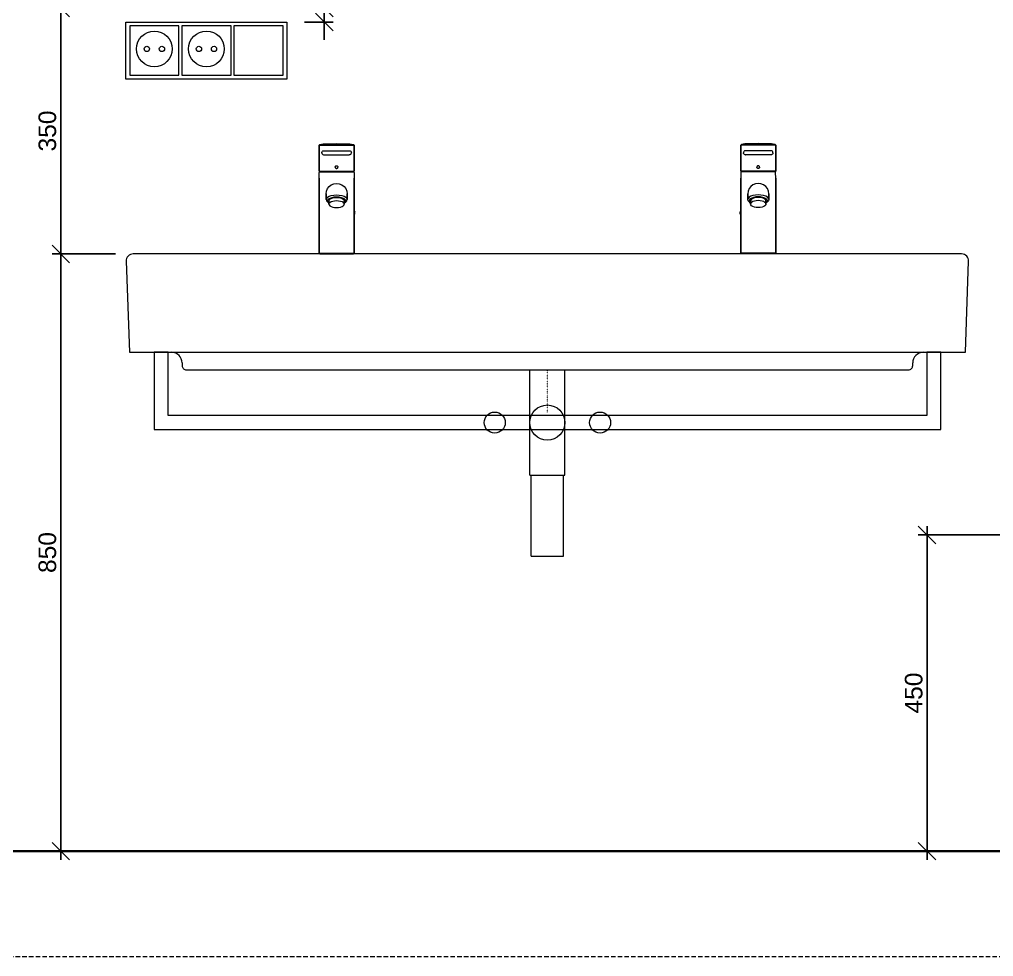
# Model space of a CAD drawing. Header units: millimetres. Extents: x 3767 to 22479, y 1034 to 12216.
# Drawn here: x 7979 to 9365, y 9114 to 10448 of the extents above; entities that cross this region are included whole.
import ezdxf

# ---------------------------------------------------------------- set-up
doc = ezdxf.new("R2010")
doc.units = ezdxf.units.MM
doc.linetypes.add('TEČKOVANÁX2', pattern=[0.5, 0, -0.5])
doc.linetypes.add('ČÁRKOVANÁ2', pattern=[9.525, 6.35, -3.175])
for name, color, linetype, lineweight in [('3', 7, 'ČÁRKOVANÁ2', 0), ('dim', 4, 'Continuous', 0), ('equipments', 137, 'Continuous', 13), ('sanitary', 4, 'Continuous', 13), ('section', 5, 'Continuous', 35), ('section2', 5, 'Continuous', 35), ('tile', 177, 'TEČKOVANÁX2', 0)]:
    doc.layers.add(name, color=color, linetype=linetype, lineweight=lineweight)
doc.styles.add('ARIAL', font='arial.ttf')
doc.dimstyles.new('25', dxfattribs={"dimtxt": 25, "dimasz": 25, "dimexe": 12.5, "dimexo": 25, "dimgap": 6.25, "dimtad": 1, "dimdec": 0, "dimdsep": 46, "dimlunit": 6, "dimtxsty": 'ARIAL', "dimblk": 'OBLIQUE', "dimcen": 25, "dimdle": 12.5, "dimclrd": 256, "dimclre": 256, "dimclrt": 2, "dimadec": 0, "dimazin": 0, "dimtfac": 1, "dimtdec": 0, "dimtmove": 0, "dimatfit": 1, "dimldrblk": 'DOTSMALL', "dimfxl": 1, "dimtvp": 1, "dimtolj": 1, "dimtzin": 0, "dimarcsym": 0})

# ---------------------------------------------------------------- blocks, each defined once
blk = doc.blocks.new('A$C0CBC4D60')
at = {"layer": 'equipments', "linetype": 'Continuous'}
blk.add_lwpolyline([(-595, -140), (595, -140), (599.6, -10.4, 0.425099), (589.6, 0), (-589.6, 0, 0.425099), (-599.6, -10.4)], format="xyb", close=True, dxfattribs=at)
blk.add_lwpolyline([(-520, -155), (-520, -159, 0.414214), (-514, -165), (514, -165, 0.414214), (520, -159), (520, -155)], format="xyb", dxfattribs=at)
for centre, radius in [((0, -240), 25), ((-75, -240), 15), ((75, -240), 15)]:
    blk.add_circle(centre, radius, dxfattribs=at)
for centre, start, end in [((-535, -155), 0, 90), ((535, -155), 90, 180)]:
    blk.add_arc(centre, 15, start, end, dxfattribs=at)
blk = doc.blocks.new('A$C12B516C9')
at = {"layer": 'equipments'}
for p, q in [((-25, -150), (-25, 0)), ((-25, -150), (-25, 0)), ((-25, 0), (25, 0)), ((25, -150), (25, 0)), ((-25, -150), (25, -150)), ((-23, -265), (-23, -150)), ((-23, -265), (-23, -150)), ((23, -265), (23, -150)), ((23, -265), (23, -168)), ((-23, -265), (-22.8, -265)), ((-22.8, -265), (-22.2, -265)), ((-22.2, -265), (-21.2, -265)), ((-21.2, -265), (-19.9, -265)), ((-19.9, -265), (-18.2, -265)), ((-18.2, -265), (-16.2, -265)), ((-16.2, -265), (-14, -265)), ((-14, -265), (-11.4, -265)), ((-11.4, -265), (-8.8, -265)), ((-8.8, -265), (-5.9, -265)), ((-5.9, -265), (-3, -265)), ((-3, -265), (0, -265)), ((0, -265), (3, -265)), ((3, -265), (5.9, -265)), ((5.9, -265), (8.8, -265)), ((8.8, -265), (11.4, -265)), ((11.4, -265), (14, -265)), ((14, -265), (16.2, -265)), ((16.2, -265), (18.2, -265)), ((18.2, -265), (19.9, -265)), ((19.9, -265), (21.2, -265)), ((21.2, -265), (22.2, -265)), ((22.2, -265), (22.8, -265)), ((22.8, -265), (23, -265))]:
    blk.add_line(p, q, dxfattribs=at)
blk = doc.blocks.new('_Oblique')
at = {"color": 0, "linetype": 'ByBlock', "lineweight": -2}
blk.add_line((-0.5, -0.5), (0.5, 0.5), dxfattribs=at)
blk = doc.blocks.new('*D269')
at = {"layer": 'Defpoints', "color": 0, "transparency": 16777216}
for p in [(8140.5, 10114.4), (8037.4, 9264.4), (8140.5, 9264.4)]:
    blk.add_point(p, dxfattribs=at)
at = {"layer": 'dim', "lineweight": -2, "transparency": 16777216}
for p, q in [((8037.4, 10126.9), (8037.4, 9251.9)), ((8115.5, 10114.4), (8024.9, 10114.4)), ((8115.5, 9264.4), (8024.9, 9264.4))]:
    blk.add_line(p, q, dxfattribs=at)
at = {"layer": 'dim', "lineweight": -2, "transparency": 16777216, "xscale": 25, "yscale": 25, "zscale": 25}
for p, rotation in [((8037.4, 10114.4), 90), ((8037.4, 9264.4), 270)]:
    blk.add_blockref('_Oblique', p, dxfattribs=dict(at, rotation=rotation))
at = {"layer": 'dim', "color": 2, "transparency": 16777216, "insert": (8018.4, 9689.4), "char_height": 25, "attachment_point": 5, "rotation": 90, "style": 'ARIAL'}
blk.add_mtext('\\A1;850', dxfattribs=at)
blk = doc.blocks.new('_DotSmall')
at = {"color": 0, "linetype": 'ByBlock', "const_width": 0.5}
blk.add_lwpolyline([(-0.0625, 0, 1), (0.0625, 0, 1)], format="xyb", close=True, dxfattribs=at)
blk = doc.blocks.new('*D270')
at = {"layer": 'Defpoints', "color": 0, "transparency": 16777216}
for p in [(8037.4, 10464.4), (8140.5, 10464.4), (8140.5, 10114.4)]:
    blk.add_point(p, dxfattribs=at)
at = {"layer": 'dim', "lineweight": -2, "transparency": 16777216}
for p, q in [((8037.4, 10101.9), (8037.4, 10476.9)), ((8115.5, 10464.4), (8024.9, 10464.4)), ((8115.5, 10114.4), (8024.9, 10114.4))]:
    blk.add_line(p, q, dxfattribs=at)
at = {"layer": 'dim', "lineweight": -2, "transparency": 16777216, "xscale": 25, "yscale": 25, "zscale": 25}
for p, rotation in [((8037.4, 10464.4), 90), ((8037.4, 10114.4), 270)]:
    blk.add_blockref('_Oblique', p, dxfattribs=dict(at, rotation=rotation))
at = {"layer": 'dim', "color": 2, "transparency": 16777216, "insert": (8018.4, 10289.4), "char_height": 25, "attachment_point": 5, "rotation": 90, "style": 'ARIAL'}
blk.add_mtext('\\A1;350', dxfattribs=at)
blk = doc.blocks.new('*D276')
at = {"layer": 'Defpoints', "color": 0, "transparency": 16777216}
for p in [(8359.3, 10464.4), (8412.5, 10464.4), (8359.3, 10444.4)]:
    blk.add_point(p, dxfattribs=at)
at = {"layer": 'dim', "lineweight": -2, "transparency": 16777216}
for p, q in [((8412.5, 10464.4), (8412.5, 10563)), ((8384.3, 10464.4), (8425, 10464.4)), ((8412.5, 10444.4), (8412.5, 10464.4)), ((8384.3, 10444.4), (8425, 10444.4)), ((8412.5, 10444.4), (8412.5, 10419.4))]:
    blk.add_line(p, q, dxfattribs=at)
at = {"layer": 'dim', "lineweight": -2, "transparency": 16777216, "xscale": 25, "yscale": 25, "zscale": 25}
for p, rotation in [((8412.5, 10464.4), 270), ((8412.5, 10444.4), 90)]:
    blk.add_blockref('_Oblique', p, dxfattribs=dict(at, rotation=rotation))
at = {"layer": 'dim', "color": 2, "transparency": 16777216, "insert": (8393.5, 10538.7), "char_height": 25, "attachment_point": 5, "rotation": 90, "style": 'ARIAL'}
blk.add_mtext('\\A1;20', dxfattribs=at)
blk = doc.blocks.new('*D283')
at = {"layer": 'Defpoints', "color": 0, "transparency": 16777216}
for p in [(9270.6, 9714.4), (9405.1, 9714.4), (9405.1, 9264.4)]:
    blk.add_point(p, dxfattribs=at)
at = {"layer": 'dim', "lineweight": -2, "transparency": 16777216}
for p, q in [((9270.6, 9251.9), (9270.6, 9726.9)), ((9380.1, 9714.4), (9258.1, 9714.4)), ((9380.1, 9264.4), (9258.1, 9264.4))]:
    blk.add_line(p, q, dxfattribs=at)
at = {"layer": 'dim', "lineweight": -2, "transparency": 16777216, "xscale": 25, "yscale": 25, "zscale": 25}
for p, rotation in [((9270.6, 9714.4), 90), ((9270.6, 9264.4), 270)]:
    blk.add_blockref('_Oblique', p, dxfattribs=dict(at, rotation=rotation))
at = {"layer": 'dim', "color": 2, "transparency": 16777216, "insert": (9251.6, 9489.4), "char_height": 25, "attachment_point": 5, "rotation": 90, "style": 'ARIAL'}
blk.add_mtext('\\A1;450', dxfattribs=at)

msp = doc.modelspace()

# ---------------------------------------------------------------- linework, layer by layer
at = {"layer": '3'}
msp.add_line((7030.1, 9114.4), (9405.1, 9114.4), dxfattribs=at)
at = {"layer": 'equipments'}
for p, q in [((8405, 10269.4), (8406, 10270.4)), ((8405, 10269.4), (8406, 10270.4)), ((8405, 10232.4), (8405, 10269.4)), ((8405, 10269.4), (8405.9, 10269.4)), ((8405, 10269.4), (8405.9, 10269.4)), ((8405, 10269.4), (8405, 10232.4)), ((8405.9, 10269.4), (8408.3, 10269.4)), ((8406, 10270.4), (8411, 10270.9)), ((8406, 10270.4), (8411, 10270.9)), ((8406, 10270.4), (8406.9, 10270.4)), ((8406.9, 10270.4), (8409.2, 10270.4)), ((8408.3, 10269.4), (8412.4, 10269.4)), ((8409.2, 10270.4), (8413.1, 10270.4)), ((8409.4, 10259.9), (8409.9, 10260.5)), ((8409.9, 10260.5), (8410.5, 10261)), ((8410.5, 10261), (8411.2, 10261.3)), ((8411, 10270.9), (8430, 10271.4)), ((8411, 10270.9), (8430, 10271.4)), ((8411.2, 10261.3), (8412, 10261.4)), ((8412, 10261.4), (8412.2, 10261.4)), ((8412.2, 10261.4), (8412.6, 10261.4)), ((8412.4, 10269.4), (8417.6, 10269.4)), ((8412.6, 10261.4), (8413.4, 10261.4)), ((8413.1, 10270.4), (8418, 10270.4)), ((8413.4, 10261.4), (8414.4, 10261.4)), ((8414.4, 10261.4), (8415.9, 10261.4)), ((8415.9, 10261.4), (8417.4, 10261.4)), ((8417.4, 10261.4), (8419.2, 10261.4)), ((8417.6, 10269.4), (8423.6, 10269.4)), ((8418, 10270.4), (8423.8, 10270.4)), ((8419.2, 10261.4), (8421.2, 10261.4)), ((8421.2, 10261.4), (8423.2, 10261.4)), ((8423.2, 10261.4), (8425.3, 10261.4)), ((8423.6, 10269.4), (8430, 10269.4)), ((8423.8, 10270.4), (8430, 10270.4)), ((8425.3, 10261.4), (8427.7, 10261.4)), ((8427.7, 10261.4), (8430, 10261.4)), ((8430, 10271.4), (8449, 10270.9)), ((8430, 10270.4), (8436.2, 10270.4)), ((8430, 10269.4), (8436.4, 10269.4)), ((8430, 10261.4), (8432.3, 10261.4)), ((8432.3, 10261.4), (8434.7, 10261.4)), ((8434.7, 10261.4), (8436.8, 10261.4)), ((8436.2, 10270.4), (8442, 10270.4)), ((8436.4, 10269.4), (8442.4, 10269.4)), ((8436.8, 10261.4), (8438.9, 10261.4)), ((8438.9, 10261.4), (8440.8, 10261.4)), ((8440.8, 10261.4), (8442.7, 10261.4)), ((8442, 10270.4), (8446.9, 10270.4)), ((8442.4, 10269.4), (8447.6, 10269.4)), ((8442.7, 10261.4), (8444.2, 10261.4)), ((8444.2, 10261.4), (8445.7, 10261.4)), ((8445.7, 10261.4), (8446.7, 10261.4)), ((8446.7, 10261.4), (8447.4, 10261.4)), ((8446.9, 10270.4), (8450.8, 10270.4)), ((8447.4, 10261.4), (8447.8, 10261.4)), ((8447.6, 10269.4), (8451.7, 10269.4)), ((8447.8, 10261.4), (8448, 10261.4)), ((8447.9, 10261.4), (8448, 10261.4)), ((8447.9, 10261.4), (8448.8, 10261.3)), ((8448.8, 10261.3), (8449.5, 10261)), ((8449, 10270.9), (8454, 10270.4)), ((8449.5, 10261), (8450.1, 10260.5)), ((8450.1, 10260.5), (8450.6, 10259.9)), ((8450.8, 10270.4), (8453.1, 10270.4)), ((8451.7, 10269.4), (8454.1, 10269.4)), ((8453.1, 10270.4), (8454, 10270.4)), ((8454, 10270.4), (8455, 10269.4)), ((8454.1, 10269.4), (8455, 10269.4)), ((8455, 10269.4), (8455, 10232.4)), ((8455, 10232.4), (8455, 10269.4)), ((9006.2, 10270.4), (9005.2, 10269.4)), ((9006.1, 10269.4), (9005.2, 10269.4)), ((9005.2, 10269.4), (9005.2, 10232.4)), ((9005.2, 10232.4), (9005.2, 10269.4)), ((9008.5, 10269.4), (9006.1, 10269.4)), ((9011.2, 10270.9), (9006.2, 10270.4)), ((9007.1, 10270.4), (9006.2, 10270.4)), ((9009.4, 10270.4), (9007.1, 10270.4)), ((9012.6, 10269.4), (9008.5, 10269.4)), ((9013.3, 10270.4), (9009.4, 10270.4)), ((9010.1, 10260.5), (9009.6, 10259.9)), ((9010.7, 10261), (9010.1, 10260.5)), ((9011.4, 10261.3), (9010.7, 10261)), ((9030.2, 10271.4), (9011.2, 10270.9)), ((9012.3, 10261.4), (9011.4, 10261.3)), ((9012.4, 10261.4), (9012.2, 10261.4)), ((9012.3, 10261.4), (9012.2, 10261.4)), ((9012.8, 10261.4), (9012.4, 10261.4)), ((9017.8, 10269.4), (9012.6, 10269.4)), ((9013.6, 10261.4), (9012.8, 10261.4)), ((9018.2, 10270.4), (9013.3, 10270.4)), ((9014.6, 10261.4), (9013.6, 10261.4)), ((9016, 10261.4), (9014.6, 10261.4)), ((9017.6, 10261.4), (9016, 10261.4)), ((9019.4, 10261.4), (9017.6, 10261.4)), ((9023.8, 10269.4), (9017.8, 10269.4)), ((9024, 10270.4), (9018.2, 10270.4)), ((9021.4, 10261.4), (9019.4, 10261.4)), ((9023.4, 10261.4), (9021.4, 10261.4)), ((9025.5, 10261.4), (9023.4, 10261.4)), ((9030.2, 10269.4), (9023.8, 10269.4)), ((9030.2, 10270.4), (9024, 10270.4)), ((9027.9, 10261.4), (9025.5, 10261.4)), ((9030.2, 10261.4), (9027.9, 10261.4)), ((9049.2, 10270.9), (9030.2, 10271.4)), ((9049.2, 10270.9), (9030.2, 10271.4)), ((9036.4, 10270.4), (9030.2, 10270.4)), ((9036.6, 10269.4), (9030.2, 10269.4)), ((9032.5, 10261.4), (9030.2, 10261.4)), ((9034.9, 10261.4), (9032.5, 10261.4)), ((9037, 10261.4), (9034.9, 10261.4)), ((9042.2, 10270.4), (9036.4, 10270.4)), ((9042.6, 10269.4), (9036.6, 10269.4)), ((9039.1, 10261.4), (9037, 10261.4)), ((9041, 10261.4), (9039.1, 10261.4)), ((9042.9, 10261.4), (9041, 10261.4)), ((9047.1, 10270.4), (9042.2, 10270.4)), ((9047.8, 10269.4), (9042.6, 10269.4)), ((9044.4, 10261.4), (9042.9, 10261.4)), ((9045.9, 10261.4), (9044.4, 10261.4)), ((9046.9, 10261.4), (9045.9, 10261.4)), ((9047.6, 10261.4), (9046.9, 10261.4)), ((9051, 10270.4), (9047.1, 10270.4)), ((9048, 10261.4), (9047.6, 10261.4)), ((9051.9, 10269.4), (9047.8, 10269.4)), ((9048.2, 10261.4), (9048, 10261.4)), ((9049, 10261.3), (9048.2, 10261.4)), ((9049.7, 10261), (9049, 10261.3)), ((9054.2, 10270.4), (9049.2, 10270.9)), ((9054.2, 10270.4), (9049.2, 10270.9)), ((9050.3, 10260.5), (9049.7, 10261)), ((9050.8, 10259.9), (9050.3, 10260.5)), ((9053.3, 10270.4), (9051, 10270.4)), ((9054.3, 10269.4), (9051.9, 10269.4)), ((9054.2, 10270.4), (9053.3, 10270.4)), ((9055.2, 10269.4), (9054.2, 10270.4)), ((9055.2, 10269.4), (9054.2, 10270.4)), ((9055.2, 10269.4), (9054.3, 10269.4)), ((9055.2, 10269.4), (9054.3, 10269.4)), ((9055.2, 10232.4), (9055.2, 10269.4)), ((9055.2, 10269.4), (9055.2, 10232.4)), ((8409, 10258.4), (8409.1, 10259.2)), ((8409, 10258.4), (8409.1, 10257.6)), ((8409.1, 10259.2), (8409.4, 10259.9)), ((8409.1, 10257.6), (8409.4, 10256.9)), ((8409.9, 10256.3), (8409.4, 10256.9)), ((8409.9, 10256.3), (8410.5, 10255.8)), ((8410.5, 10255.8), (8411.2, 10255.5)), ((8411.2, 10255.5), (8412, 10255.4)), ((8412, 10255.4), (8412.2, 10255.4)), ((8412.2, 10255.4), (8412.6, 10255.4)), ((8412.6, 10255.4), (8413.4, 10255.4)), ((8413.4, 10255.4), (8414.4, 10255.4)), ((8414.4, 10255.4), (8415.9, 10255.4)), ((8415.9, 10255.4), (8417.4, 10255.4)), ((8417.4, 10255.4), (8419.2, 10255.4)), ((8419.2, 10255.4), (8421.2, 10255.4)), ((8421.2, 10255.4), (8423.2, 10255.4)), ((8423.2, 10255.4), (8425.3, 10255.4)), ((8425.3, 10255.4), (8427.7, 10255.4)), ((8427.7, 10255.4), (8430, 10255.4)), ((8430, 10255.4), (8432.3, 10255.4)), ((8432.3, 10255.4), (8434.7, 10255.4)), ((8434.7, 10255.4), (8436.8, 10255.4)), ((8436.8, 10255.4), (8438.9, 10255.4)), ((8438.9, 10255.4), (8440.8, 10255.4)), ((8440.8, 10255.4), (8442.7, 10255.4)), ((8442.7, 10255.4), (8444.2, 10255.4)), ((8444.2, 10255.4), (8445.7, 10255.4)), ((8445.7, 10255.4), (8446.7, 10255.4)), ((8446.7, 10255.4), (8447.4, 10255.4)), ((8447.4, 10255.4), (8447.8, 10255.4)), ((8447.8, 10255.4), (8448, 10255.4)), ((8447.9, 10255.4), (8448, 10255.4)), ((8448.8, 10255.5), (8448, 10255.4)), ((8448.8, 10255.5), (8449.5, 10255.8)), ((8449.5, 10255.8), (8450.1, 10256.3)), ((8450.6, 10256.9), (8450.1, 10256.3)), ((8450.6, 10259.9), (8450.9, 10259.2)), ((8450.6, 10256.9), (8450.9, 10257.6)), ((8450.9, 10259.2), (8451, 10258.4)), ((8450.9, 10257.6), (8451, 10258.4)), ((9009.3, 10259.2), (9009.2, 10258.4)), ((9009.3, 10257.6), (9009.2, 10258.4)), ((9009.6, 10259.9), (9009.3, 10259.2)), ((9009.6, 10256.9), (9009.3, 10257.6)), ((9009.6, 10256.9), (9010.1, 10256.3)), ((9010.7, 10255.8), (9010.1, 10256.3)), ((9011.4, 10255.5), (9010.7, 10255.8)), ((9011.4, 10255.5), (9012.2, 10255.4)), ((9012.4, 10255.4), (9012.2, 10255.4)), ((9012.3, 10255.4), (9012.2, 10255.4)), ((9012.8, 10255.4), (9012.4, 10255.4)), ((9013.6, 10255.4), (9012.8, 10255.4)), ((9014.6, 10255.4), (9013.6, 10255.4)), ((9016, 10255.4), (9014.6, 10255.4)), ((9017.6, 10255.4), (9016, 10255.4)), ((9019.4, 10255.4), (9017.6, 10255.4)), ((9021.4, 10255.4), (9019.4, 10255.4)), ((9023.4, 10255.4), (9021.4, 10255.4)), ((9025.5, 10255.4), (9023.4, 10255.4)), ((9027.9, 10255.4), (9025.5, 10255.4)), ((9030.2, 10255.4), (9027.9, 10255.4)), ((9032.5, 10255.4), (9030.2, 10255.4)), ((9034.9, 10255.4), (9032.5, 10255.4)), ((9037, 10255.4), (9034.9, 10255.4)), ((9039.1, 10255.4), (9037, 10255.4)), ((9041, 10255.4), (9039.1, 10255.4)), ((9042.9, 10255.4), (9041, 10255.4)), ((9044.4, 10255.4), (9042.9, 10255.4)), ((9045.9, 10255.4), (9044.4, 10255.4)), ((9046.9, 10255.4), (9045.9, 10255.4)), ((9047.6, 10255.4), (9046.9, 10255.4)), ((9048, 10255.4), (9047.6, 10255.4)), ((9048.2, 10255.4), (9048, 10255.4)), ((9049, 10255.5), (9048.2, 10255.4)), ((9049.7, 10255.8), (9049, 10255.5)), ((9050.3, 10256.3), (9049.7, 10255.8)), ((9050.3, 10256.3), (9050.8, 10256.9)), ((9051.1, 10259.2), (9050.8, 10259.9)), ((9051.1, 10257.6), (9050.8, 10256.9)), ((9051.2, 10258.4), (9051.1, 10259.2)), ((9051.2, 10258.4), (9051.1, 10257.6)), ((8428, 10238), (8428.1, 10238.5)), ((8428, 10238), (8428.1, 10237.5)), ((8428.1, 10238.5), (8428.3, 10239)), ((8428.1, 10237.5), (8428.3, 10237)), ((8428.3, 10239), (8428.6, 10239.4)), ((8428.3, 10237), (8428.6, 10236.6)), ((8428.6, 10239.4), (8429, 10239.7)), ((8428.6, 10236.6), (8429, 10236.3)), ((8429, 10239.7), (8429.5, 10239.9)), ((8429, 10236.3), (8429.5, 10236.1)), ((8429.5, 10239.9), (8430, 10240)), ((8429.5, 10236.1), (8430, 10236)), ((8430, 10240), (8430.5, 10239.9)), ((8430, 10236), (8430.5, 10236.1)), ((8430.5, 10239.9), (8431, 10239.7)), ((8430.5, 10236.1), (8431, 10236.3)), ((8431, 10239.7), (8431.4, 10239.4)), ((8431, 10236.3), (8431.4, 10236.6)), ((8431.4, 10239.4), (8431.7, 10239)), ((8431.4, 10236.6), (8431.7, 10237)), ((8431.7, 10239), (8431.9, 10238.5)), ((8431.7, 10237), (8431.9, 10237.5)), ((8431.9, 10238.5), (8432, 10238)), ((8431.9, 10237.5), (8432, 10238)), ((9028.3, 10238.5), (9028.2, 10238)), ((9028.3, 10237.5), (9028.2, 10238)), ((9028.5, 10239), (9028.3, 10238.5)), ((9028.5, 10237), (9028.3, 10237.5)), ((9028.8, 10239.4), (9028.5, 10239)), ((9028.8, 10236.6), (9028.5, 10237)), ((9029.2, 10239.7), (9028.8, 10239.4)), ((9029.2, 10236.3), (9028.8, 10236.6)), ((9029.7, 10239.9), (9029.2, 10239.7)), ((9029.7, 10236.1), (9029.2, 10236.3)), ((9030.2, 10240), (9029.7, 10239.9)), ((9030.2, 10236), (9029.7, 10236.1)), ((9030.7, 10239.9), (9030.2, 10240)), ((9030.7, 10236.1), (9030.2, 10236)), ((9031.2, 10239.7), (9030.7, 10239.9)), ((9031.2, 10236.3), (9030.7, 10236.1)), ((9031.6, 10239.4), (9031.2, 10239.7)), ((9031.6, 10236.6), (9031.2, 10236.3)), ((9031.9, 10239), (9031.6, 10239.4)), ((9031.9, 10237), (9031.6, 10236.6)), ((9032.1, 10238.5), (9031.9, 10239)), ((9032.1, 10237.5), (9031.9, 10237)), ((9032.2, 10238), (9032.1, 10238.5)), ((9032.2, 10238), (9032.1, 10237.5)), ((8405, 10232.4), (8406, 10231.4)), ((8405, 10232.4), (8405.9, 10232.4)), ((8405, 10232.4), (8406, 10231.4)), ((8405, 10232.4), (8405.9, 10232.4)), ((8405, 10222.4), (8405.2, 10230.4)), ((8405, 10115.4), (8405, 10222.4)), ((8405, 10222.4), (8405, 10115.4)), ((8405.2, 10230.4), (8405.5, 10231)), ((8405.5, 10231), (8406, 10231.4)), ((8405.9, 10232.4), (8408.3, 10232.4)), ((8406, 10231.4), (8406.9, 10231.4)), ((8406.9, 10231.4), (8409.2, 10231.4)), ((8408.3, 10232.4), (8412.4, 10232.4)), ((8409.2, 10231.4), (8413.1, 10231.4)), ((8412.4, 10232.4), (8417.6, 10232.4)), ((8413.1, 10231.4), (8418, 10231.4)), ((8417.6, 10232.4), (8423.6, 10232.4)), ((8418, 10231.4), (8423.8, 10231.4)), ((8423.6, 10232.4), (8430, 10232.4)), ((8423.8, 10231.4), (8430, 10231.4)), ((8430, 10232.4), (8436.4, 10232.4)), ((8430, 10231.4), (8436.2, 10231.4)), ((8436.2, 10231.4), (8442, 10231.4)), ((8436.4, 10232.4), (8442.4, 10232.4)), ((8442, 10231.4), (8446.9, 10231.4)), ((8442.4, 10232.4), (8447.6, 10232.4)), ((8446.9, 10231.4), (8450.8, 10231.4)), ((8447.6, 10232.4), (8451.7, 10232.4)), ((8450.8, 10231.4), (8453.1, 10231.4)), ((8451.7, 10232.4), (8454.1, 10232.4)), ((8453.1, 10231.4), (8454, 10231.4)), ((8454, 10231.4), (8455, 10232.4)), ((8454, 10231.4), (8454.5, 10231)), ((8454.1, 10232.4), (8455, 10232.4)), ((8454.5, 10231), (8454.8, 10230.4)), ((8454.8, 10230.4), (8455, 10222.4)), ((8455, 10115.4), (8455, 10222.4)), ((8455, 10222.4), (8455, 10115.4)), ((9006.1, 10232.4), (9005.2, 10232.4)), ((9006.2, 10231.4), (9005.2, 10232.4)), ((9005.4, 10230.4), (9005.2, 10222.4)), ((9005.2, 10115.4), (9005.2, 10222.4)), ((9005.2, 10222.4), (9005.2, 10115.4)), ((9005.7, 10231), (9005.4, 10230.4)), ((9006.2, 10231.4), (9005.7, 10231)), ((9008.5, 10232.4), (9006.1, 10232.4)), ((9007.1, 10231.4), (9006.2, 10231.4)), ((9009.4, 10231.4), (9007.1, 10231.4)), ((9012.6, 10232.4), (9008.5, 10232.4)), ((9013.3, 10231.4), (9009.4, 10231.4)), ((9017.8, 10232.4), (9012.6, 10232.4)), ((9018.2, 10231.4), (9013.3, 10231.4)), ((9023.8, 10232.4), (9017.8, 10232.4)), ((9024, 10231.4), (9018.2, 10231.4)), ((9030.2, 10232.4), (9023.8, 10232.4)), ((9030.2, 10231.4), (9024, 10231.4)), ((9036.6, 10232.4), (9030.2, 10232.4)), ((9036.4, 10231.4), (9030.2, 10231.4)), ((9042.2, 10231.4), (9036.4, 10231.4)), ((9042.6, 10232.4), (9036.6, 10232.4)), ((9047.1, 10231.4), (9042.2, 10231.4)), ((9047.8, 10232.4), (9042.6, 10232.4)), ((9051, 10231.4), (9047.1, 10231.4)), ((9051.9, 10232.4), (9047.8, 10232.4)), ((9053.3, 10231.4), (9051, 10231.4)), ((9054.3, 10232.4), (9051.9, 10232.4)), ((9054.2, 10231.4), (9053.3, 10231.4)), ((9055.2, 10232.4), (9054.2, 10231.4)), ((9055.2, 10232.4), (9054.2, 10231.4)), ((9054.7, 10231), (9054.2, 10231.4)), ((9055.2, 10232.4), (9054.3, 10232.4)), ((9055.2, 10232.4), (9054.3, 10232.4)), ((9055, 10230.4), (9054.7, 10231)), ((9055.2, 10222.4), (9055, 10230.4)), ((9055.2, 10115.4), (9055.2, 10222.4)), ((9055.2, 10222.4), (9055.2, 10115.4)), ((8415.5, 10203.8), (8417, 10207.4)), ((8417, 10207.4), (8419.4, 10210.5)), ((8419.4, 10210.5), (8422.5, 10212.9)), ((8422.5, 10212.9), (8426.1, 10214.4)), ((8426.1, 10214.4), (8430, 10214.9)), ((8430, 10214.9), (8433.9, 10214.4)), ((8433.9, 10214.4), (8437.5, 10212.9)), ((8437.5, 10212.9), (8440.6, 10210.5)), ((8440.6, 10210.5), (8443, 10207.4)), ((8443, 10207.4), (8444.5, 10203.8)), ((9017.2, 10207.4), (9015.7, 10203.8)), ((9019.6, 10210.5), (9017.2, 10207.4)), ((9022.7, 10212.9), (9019.6, 10210.5)), ((9026.3, 10214.4), (9022.7, 10212.9)), ((9030.2, 10214.9), (9026.3, 10214.4)), ((9034.1, 10214.4), (9030.2, 10214.9)), ((9037.7, 10212.9), (9034.1, 10214.4)), ((9040.8, 10210.5), (9037.7, 10212.9)), ((9043.2, 10207.4), (9040.8, 10210.5)), ((9044.7, 10203.8), (9043.2, 10207.4)), ((8415, 10199.9), (8415.5, 10203.8)), ((8415, 10195.2), (8415, 10199.9)), ((8415, 10199.8), (8415, 10199.9)), ((8415, 10199.9), (8415, 10199.8)), ((8415, 10199.9), (8415, 10195.2)), ((8415, 10198.6), (8415, 10199.8)), ((8415, 10199.8), (8415, 10198.6)), ((8415, 10196.4), (8415, 10198.6)), ((8415, 10198.6), (8415, 10196.4)), ((8415, 10193.5), (8415, 10196.4)), ((8415, 10196.4), (8415, 10193.5)), ((8415, 10193.5), (8415, 10191.7)), ((8415, 10191.7), (8415, 10193.5)), ((8415, 10191.7), (8415.5, 10193.4)), ((8415, 10191.7), (8415.5, 10190)), ((8415.5, 10193.4), (8417, 10195)), ((8417, 10195), (8419.4, 10196.5)), ((8417, 10189.9), (8417.5, 10191.4)), ((8417.5, 10191.4), (8418.7, 10192.8)), ((8418.7, 10192.8), (8420.8, 10194)), ((8419, 10189.9), (8419.4, 10191.1)), ((8419.4, 10196.5), (8422.5, 10197.5)), ((8419.4, 10191.1), (8420.5, 10192.3)), ((8420.5, 10192.3), (8422.2, 10193.3)), ((8420.8, 10194), (8423.5, 10194.9)), ((8422.2, 10193.3), (8424.5, 10194.1)), ((8422.5, 10197.5), (8426.1, 10198.2)), ((8423.5, 10194.9), (8426.6, 10195.5)), ((8424.5, 10194.1), (8427.2, 10194.6)), ((8426.1, 10198.2), (8430, 10198.4)), ((8426.6, 10195.5), (8430, 10195.7)), ((8427.2, 10194.6), (8430, 10194.8)), ((8430, 10198.4), (8433.9, 10198.2)), ((8430, 10195.7), (8433.4, 10195.5)), ((8430, 10194.8), (8432.8, 10194.6)), ((8432.8, 10194.6), (8435.5, 10194.1)), ((8433.4, 10195.5), (8436.5, 10194.9)), ((8433.9, 10198.2), (8437.5, 10197.5)), ((8435.5, 10194.1), (8437.8, 10193.3)), ((8436.5, 10194.9), (8439.2, 10194)), ((8437.5, 10197.5), (8440.6, 10196.5)), ((8437.8, 10193.3), (8439.5, 10192.3)), ((8439.2, 10194), (8441.3, 10192.8)), ((8439.5, 10192.3), (8440.6, 10191.1)), ((8440.6, 10196.5), (8443, 10195)), ((8440.6, 10191.1), (8441, 10189.9)), ((8441.3, 10192.8), (8442.5, 10191.4)), ((8442.5, 10191.4), (8443, 10189.9)), ((8443, 10195), (8444.5, 10193.4)), ((8444.5, 10203.8), (8445, 10199.9)), ((8444.5, 10193.4), (8445, 10191.7)), ((8444.5, 10190), (8445, 10191.7)), ((8445, 10199.9), (8445, 10199.8)), ((8445, 10199.8), (8445, 10199.9)), ((8445, 10198.6), (8445, 10199.8)), ((8445, 10199.8), (8445, 10198.6)), ((8445, 10196.4), (8445, 10198.6)), ((8445, 10198.6), (8445, 10196.4)), ((8445, 10193.5), (8445, 10196.4)), ((8445, 10196.4), (8445, 10193.5)), ((8445, 10193.5), (8445, 10191.7)), ((8445, 10191.7), (8445, 10193.5)), ((9015.7, 10203.8), (9015.2, 10199.9)), ((9015.2, 10199.9), (9015.2, 10199.8)), ((9015.2, 10199.8), (9015.2, 10199.9)), ((9015.2, 10198.6), (9015.2, 10199.8)), ((9015.2, 10199.8), (9015.2, 10198.6)), ((9015.2, 10196.4), (9015.2, 10198.6)), ((9015.2, 10198.6), (9015.2, 10196.4)), ((9015.2, 10193.5), (9015.2, 10196.4)), ((9015.2, 10196.4), (9015.2, 10193.5)), ((9015.2, 10193.5), (9015.2, 10191.7)), ((9015.2, 10191.7), (9015.2, 10193.5)), ((9015.7, 10193.4), (9015.2, 10191.7)), ((9015.7, 10190), (9015.2, 10191.7)), ((9017.2, 10195), (9015.7, 10193.4)), ((9019.6, 10196.5), (9017.2, 10195)), ((9017.7, 10191.4), (9017.2, 10189.9)), ((9018.9, 10192.8), (9017.7, 10191.4)), ((9021, 10194), (9018.9, 10192.8)), ((9019.6, 10191.1), (9019.2, 10189.9)), ((9022.7, 10197.5), (9019.6, 10196.5)), ((9020.7, 10192.3), (9019.6, 10191.1)), ((9022.4, 10193.3), (9020.7, 10192.3)), ((9023.7, 10194.9), (9021, 10194)), ((9024.7, 10194.1), (9022.4, 10193.3)), ((9026.3, 10198.2), (9022.7, 10197.5)), ((9026.8, 10195.5), (9023.7, 10194.9)), ((9027.4, 10194.6), (9024.7, 10194.1)), ((9030.2, 10198.4), (9026.3, 10198.2)), ((9030.2, 10195.7), (9026.8, 10195.5)), ((9030.2, 10194.8), (9027.4, 10194.6)), ((9034.1, 10198.2), (9030.2, 10198.4)), ((9033.6, 10195.5), (9030.2, 10195.7)), ((9033, 10194.6), (9030.2, 10194.8)), ((9035.7, 10194.1), (9033, 10194.6)), ((9036.7, 10194.9), (9033.6, 10195.5)), ((9037.7, 10197.5), (9034.1, 10198.2)), ((9038, 10193.3), (9035.7, 10194.1)), ((9039.4, 10194), (9036.7, 10194.9)), ((9040.8, 10196.5), (9037.7, 10197.5)), ((9039.7, 10192.3), (9038, 10193.3)), ((9041.5, 10192.8), (9039.4, 10194)), ((9040.8, 10191.1), (9039.7, 10192.3)), ((9043.2, 10195), (9040.8, 10196.5)), ((9041.2, 10189.9), (9040.8, 10191.1)), ((9042.7, 10191.4), (9041.5, 10192.8)), ((9043.2, 10189.9), (9042.7, 10191.4)), ((9044.7, 10193.4), (9043.2, 10195)), ((9045.2, 10199.9), (9044.7, 10203.8)), ((9045.2, 10191.7), (9044.7, 10193.4)), ((9045.2, 10191.7), (9044.7, 10190)), ((9045.2, 10195.2), (9045.2, 10199.9)), ((9045.2, 10199.8), (9045.2, 10199.9)), ((9045.2, 10199.9), (9045.2, 10199.8)), ((9045.2, 10199.9), (9045.2, 10195.2)), ((9045.2, 10198.6), (9045.2, 10199.8)), ((9045.2, 10199.8), (9045.2, 10198.6)), ((9045.2, 10196.4), (9045.2, 10198.6)), ((9045.2, 10198.6), (9045.2, 10196.4)), ((9045.2, 10193.5), (9045.2, 10196.4)), ((9045.2, 10196.4), (9045.2, 10193.5)), ((9045.2, 10193.5), (9045.2, 10191.7)), ((9045.2, 10191.7), (9045.2, 10193.5)), ((8415.5, 10190), (8417, 10188.4)), ((8417, 10189.9), (8417.5, 10188.4)), ((8417, 10188.4), (8418.7, 10187)), ((8417.5, 10188.4), (8418.7, 10187)), ((8418.7, 10187), (8419, 10186.8)), ((8419, 10185.4), (8419, 10189.9)), ((8419, 10189.9), (8419, 10185.4)), ((8419, 10185.4), (8419.4, 10186.6)), ((8419, 10185.4), (8419.4, 10184.1)), ((8419.4, 10186.6), (8420.5, 10187.8)), ((8419.4, 10184.1), (8420.5, 10182.9)), ((8420.5, 10187.8), (8422.2, 10188.9)), ((8420.5, 10182.9), (8422.2, 10181.9)), ((8422.2, 10188.9), (8424.5, 10189.6)), ((8422.2, 10181.9), (8424.5, 10181.1)), ((8424.5, 10189.6), (8427.2, 10190.1)), ((8424.5, 10181.1), (8427.2, 10180.7)), ((8427.2, 10190.1), (8430, 10190.3)), ((8427.2, 10180.7), (8430, 10180.5)), ((8430, 10190.3), (8432.8, 10190.1)), ((8430, 10180.5), (8432.8, 10180.7)), ((8432.8, 10190.1), (8435.5, 10189.6)), ((8432.8, 10180.7), (8435.5, 10181.1)), ((8435.5, 10189.6), (8437.8, 10188.9)), ((8435.5, 10181.1), (8437.8, 10181.9)), ((8437.8, 10188.9), (8439.5, 10187.8)), ((8437.8, 10181.9), (8439.5, 10182.9)), ((8439.5, 10187.8), (8440.6, 10186.6)), ((8439.5, 10182.9), (8440.6, 10184.1)), ((8440.6, 10186.6), (8441, 10185.4)), ((8440.6, 10184.1), (8441, 10185.4)), ((8441, 10185.4), (8441, 10189.9)), ((8441, 10189.9), (8441, 10185.4)), ((8441, 10186.8), (8441.3, 10187)), ((8441.3, 10187), (8442.5, 10188.4)), ((8441.3, 10187), (8443, 10188.4)), ((8442.5, 10188.4), (8443, 10189.9)), ((8443, 10188.4), (8444.5, 10190)), ((9017.2, 10188.4), (9015.7, 10190)), ((9017.7, 10188.4), (9017.2, 10189.9)), ((9018.9, 10187), (9017.2, 10188.4)), ((9018.9, 10187), (9017.7, 10188.4)), ((9019.2, 10186.8), (9018.9, 10187)), ((9019.2, 10185.4), (9019.2, 10189.9)), ((9019.2, 10189.9), (9019.2, 10185.4)), ((9019.6, 10186.6), (9019.2, 10185.4)), ((9019.6, 10184.1), (9019.2, 10185.4)), ((9020.7, 10187.8), (9019.6, 10186.6)), ((9020.7, 10182.9), (9019.6, 10184.1)), ((9022.4, 10188.9), (9020.7, 10187.8)), ((9022.4, 10181.9), (9020.7, 10182.9)), ((9024.7, 10189.6), (9022.4, 10188.9)), ((9024.7, 10181.1), (9022.4, 10181.9)), ((9027.4, 10190.1), (9024.7, 10189.6)), ((9027.4, 10180.7), (9024.7, 10181.1)), ((9030.2, 10190.3), (9027.4, 10190.1)), ((9030.2, 10180.5), (9027.4, 10180.7)), ((9033, 10190.1), (9030.2, 10190.3)), ((9033, 10180.7), (9030.2, 10180.5)), ((9035.7, 10189.6), (9033, 10190.1)), ((9035.7, 10181.1), (9033, 10180.7)), ((9038, 10188.9), (9035.7, 10189.6)), ((9038, 10181.9), (9035.7, 10181.1)), ((9039.7, 10187.8), (9038, 10188.9)), ((9039.7, 10182.9), (9038, 10181.9)), ((9040.8, 10186.6), (9039.7, 10187.8)), ((9040.8, 10184.1), (9039.7, 10182.9)), ((9041.2, 10185.4), (9040.8, 10186.6)), ((9041.2, 10185.4), (9040.8, 10184.1)), ((9041.2, 10185.4), (9041.2, 10189.9)), ((9041.2, 10189.9), (9041.2, 10185.4)), ((9041.5, 10187), (9041.2, 10186.8)), ((9043.2, 10188.4), (9041.5, 10187)), ((9042.7, 10188.4), (9041.5, 10187)), ((9043.2, 10189.9), (9042.7, 10188.4)), ((9044.7, 10190), (9043.2, 10188.4)), ((8455, 10176.1), (8455.8, 10174.2)), ((8455, 10169.8), (8455.8, 10172)), ((8455.8, 10172), (8455.8, 10174.2)), ((9005.2, 10176.1), (9004.4, 10174.2)), ((9004.4, 10172), (9004.4, 10174.2)), ((9005.2, 10169.8), (9004.4, 10172)), ((8405, 10115.4), (8406, 10114.4)), ((8405, 10115.4), (8405.9, 10115.4)), ((8405, 10115.4), (8405.9, 10115.4)), ((8405, 10115.4), (8406, 10114.4)), ((8405.9, 10115.4), (8408.3, 10115.4)), ((8406, 10114.4), (8406.9, 10114.4)), ((8406, 10114.4), (8406.9, 10114.4)), ((8406.9, 10114.4), (8409.2, 10114.4)), ((8406.9, 10114.4), (8409.2, 10114.4)), ((8408.3, 10115.4), (8412.4, 10115.4)), ((8409.2, 10114.4), (8413.1, 10114.4)), ((8409.2, 10114.4), (8413.1, 10114.4)), ((8412.4, 10115.4), (8417.6, 10115.4)), ((8413.1, 10114.4), (8418, 10114.4)), ((8413.1, 10114.4), (8418, 10114.4)), ((8417.6, 10115.4), (8423.6, 10115.4)), ((8418, 10114.4), (8423.8, 10114.4)), ((8418, 10114.4), (8423.8, 10114.4)), ((8423.6, 10115.4), (8430, 10115.4)), ((8423.8, 10114.4), (8430, 10114.4)), ((8423.8, 10114.4), (8430, 10114.4)), ((8430, 10115.4), (8436.4, 10115.4)), ((8430, 10114.4), (8436.2, 10114.4)), ((8430, 10114.4), (8436.2, 10114.4)), ((8436.2, 10114.4), (8442, 10114.4)), ((8436.2, 10114.4), (8442, 10114.4)), ((8436.4, 10115.4), (8442.4, 10115.4)), ((8442, 10114.4), (8446.9, 10114.4)), ((8442, 10114.4), (8446.9, 10114.4)), ((8442.4, 10115.4), (8447.6, 10115.4)), ((8446.9, 10114.4), (8450.8, 10114.4)), ((8446.9, 10114.4), (8450.8, 10114.4)), ((8447.6, 10115.4), (8451.7, 10115.4)), ((8450.8, 10114.4), (8453.1, 10114.4)), ((8450.8, 10114.4), (8453.1, 10114.4)), ((8451.7, 10115.4), (8454.1, 10115.4)), ((8453.1, 10114.4), (8454, 10114.4)), ((8453.1, 10114.4), (8454, 10114.4)), ((8454, 10114.4), (8455, 10115.4)), ((8454, 10114.4), (8455, 10115.4)), ((8454.1, 10115.4), (8455, 10115.4)), ((9006.2, 10114.4), (9005.2, 10115.4)), ((9006.1, 10115.4), (9005.2, 10115.4)), ((9006.2, 10114.4), (9005.2, 10115.4)), ((9008.5, 10115.4), (9006.1, 10115.4)), ((9007.1, 10114.4), (9006.2, 10114.4)), ((9007.1, 10114.4), (9006.2, 10114.4)), ((9009.4, 10114.4), (9007.1, 10114.4)), ((9009.4, 10114.4), (9007.1, 10114.4)), ((9012.6, 10115.4), (9008.5, 10115.4)), ((9013.3, 10114.4), (9009.4, 10114.4)), ((9013.3, 10114.4), (9009.4, 10114.4)), ((9017.8, 10115.4), (9012.6, 10115.4)), ((9018.2, 10114.4), (9013.3, 10114.4)), ((9018.2, 10114.4), (9013.3, 10114.4)), ((9023.8, 10115.4), (9017.8, 10115.4)), ((9024, 10114.4), (9018.2, 10114.4)), ((9024, 10114.4), (9018.2, 10114.4)), ((9030.2, 10115.4), (9023.8, 10115.4)), ((9030.2, 10114.4), (9024, 10114.4)), ((9030.2, 10114.4), (9024, 10114.4)), ((9036.6, 10115.4), (9030.2, 10115.4)), ((9036.4, 10114.4), (9030.2, 10114.4)), ((9036.4, 10114.4), (9030.2, 10114.4)), ((9042.2, 10114.4), (9036.4, 10114.4)), ((9042.2, 10114.4), (9036.4, 10114.4)), ((9042.6, 10115.4), (9036.6, 10115.4)), ((9047.1, 10114.4), (9042.2, 10114.4)), ((9047.1, 10114.4), (9042.2, 10114.4)), ((9047.8, 10115.4), (9042.6, 10115.4)), ((9051, 10114.4), (9047.1, 10114.4)), ((9051, 10114.4), (9047.1, 10114.4)), ((9051.9, 10115.4), (9047.8, 10115.4)), ((9053.3, 10114.4), (9051, 10114.4)), ((9053.3, 10114.4), (9051, 10114.4)), ((9054.3, 10115.4), (9051.9, 10115.4)), ((9054.2, 10114.4), (9053.3, 10114.4)), ((9054.2, 10114.4), (9053.3, 10114.4)), ((9055.2, 10115.4), (9054.2, 10114.4)), ((9055.2, 10115.4), (9054.2, 10114.4)), ((9055.2, 10115.4), (9054.3, 10115.4)), ((9055.2, 10115.4), (9054.3, 10115.4))]:
    msp.add_line(p, q, dxfattribs=at)
msp.add_lwpolyline([(9270.1, 9974.4), (9270.1, 9884.4), (8190.1, 9884.4), (8190.1, 9974.4), (8170.1, 9974.4), (8170.1, 9864.4), (9290.1, 9864.4), (9290.1, 9974.4)], close=True, dxfattribs=at)
at = {"layer": 'sanitary'}
for points in [[(8359.3, 10363.4), (8130.1, 10363.4), (8130.1, 10444.4), (8359.3, 10444.4)], [(8205.6, 10438.9), (8135.6, 10438.9), (8135.6, 10368.9), (8205.6, 10368.9)], [(8279.7, 10438.9), (8209.7, 10438.9), (8209.7, 10368.9), (8279.7, 10368.9)], [(8353.8, 10438.9), (8283.8, 10438.9), (8283.8, 10368.9), (8353.8, 10368.9)]]:
    msp.add_lwpolyline(points, close=True, dxfattribs=at)
for centre, radius in [((8170.6, 10406.2), 25.4), ((8244.7, 10406.2), 25.4), ((8159.9, 10406.2), 3.78), ((8181.4, 10406.2), 3.78), ((8234, 10406.2), 3.78), ((8255.5, 10406.2), 3.78)]:
    msp.add_circle(centre, radius, dxfattribs=at)
at = {"layer": 'section', "linetype": 'Continuous'}
msp.add_line((7155.1, 9264.4), (9405.1, 9264.4), dxfattribs=at)
at = {"layer": 'tile'}
msp.add_line((8730.1, 9889.4), (8730.1, 9949.4), dxfattribs=at)

# ---------------------------------------------------------------- block references
at = {"layer": 'equipments'}
msp.add_blockref('A$C12B516C9', (8730.1, 9949.4), dxfattribs=at)
at = {"layer": 'section2'}
msp.add_blockref('A$C0CBC4D60', (8730.1, 10114.4), dxfattribs=at)

# ---------------------------------------------------------------- dimensions: what is measured, and where the dimension line sits
at = {"layer": 'dim'}
for base, p1, p2, picture, middle in [((8412.5, 10464.4), (8359.3, 10444.4), (8359.3, 10464.4), '*D276', (8393.5, 10538.7)), ((8037.4, 10464.4), (8140.5, 10114.4), (8140.5, 10464.4), '*D270', (8018.4, 10289.4)), ((8037.4, 9264.4), (8140.5, 10114.4), (8140.5, 9264.4), '*D269', (8018.4, 9689.4)), ((9270.6, 9714.4), (9405.1, 9264.4), (9405.1, 9714.4), '*D283', (9251.6, 9489.4))]:
    dim = msp.add_linear_dim(base=base, p1=p1, p2=p2, angle=90, dimstyle='25', dxfattribs=at)
    dim.commit()
    dim.dimension.update_dxf_attribs({"geometry": picture, "text_midpoint": middle})

doc.saveas('drawing.dxf')
